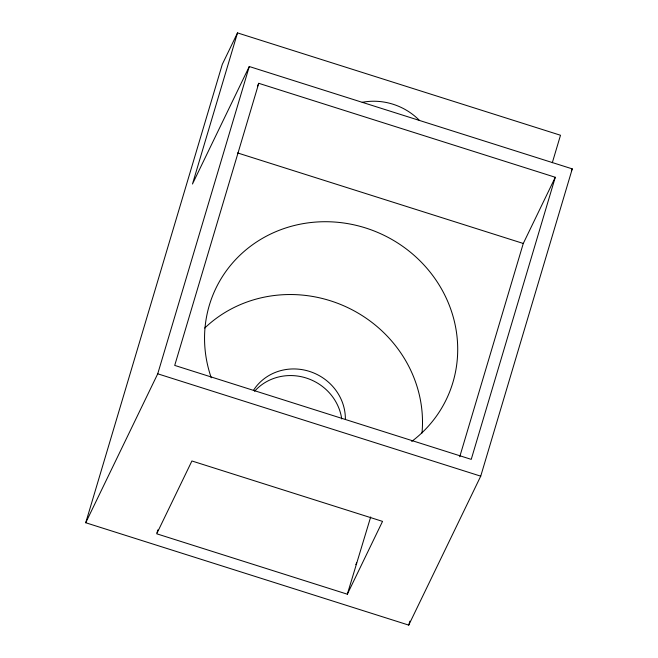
<?xml version="1.0" encoding="UTF-8"?>
<svg xmlns="http://www.w3.org/2000/svg" width="658" height="658" viewBox="0 0 658 658"><rect width="100%" height="100%" fill="white"/><g stroke="black" fill="none" stroke-linecap="round" stroke-linejoin="round"><path stroke-width="0.99" d="M237.505 32.9L192.473 184.026L249.275 66.524L572.271 168.876L480.727 476.162L408.725 625.1L85.729 522.748L222.297 64.344L237.505 32.9L560.501 135.252L552.309 162.723M85.729 522.748L157.731 373.81L249.275 66.524M258.767 83.311L174.715 365.412L471.235 459.366L555.286 177.273L258.767 83.311L257.426 86.075M157.007 532.815L157.879 529.871M347.334 594.199L382.537 521.383L191.914 460.978L156.711 533.794L347.334 594.199L370.693 516.949M408.725 625.1L409.893 621.168M459.736 456.759L523.283 243.468L555.286 177.273M355.805 564.638L356.677 562.829M571.383 170.726L572.271 168.876M237.53 152.919L523.283 243.468M157.731 373.81L480.727 476.162M362.221 102.311A61.178 57.739 25.8 0 1 419.615 120.57M211.251 377.782A127.915 120.727 25.8 0 1 276.286 231.484A127.915 120.727 25.8 0 1 437.759 282.759A127.915 120.727 25.8 0 1 411.711 441.436M204.728 328.054A127.915 120.727 25.8 0 1 348.436 307.944A127.915 120.727 25.8 0 1 422 433.022M253.659 390.054A49.975 47.162 25.8 0 1 309.441 371.392A49.975 47.162 25.8 0 1 345.376 419.171M254.572 391.271A49.975 47.162 25.8 0 1 306.241 378.013A49.975 47.162 25.8 0 1 341.724 418.949"/></g></svg>
